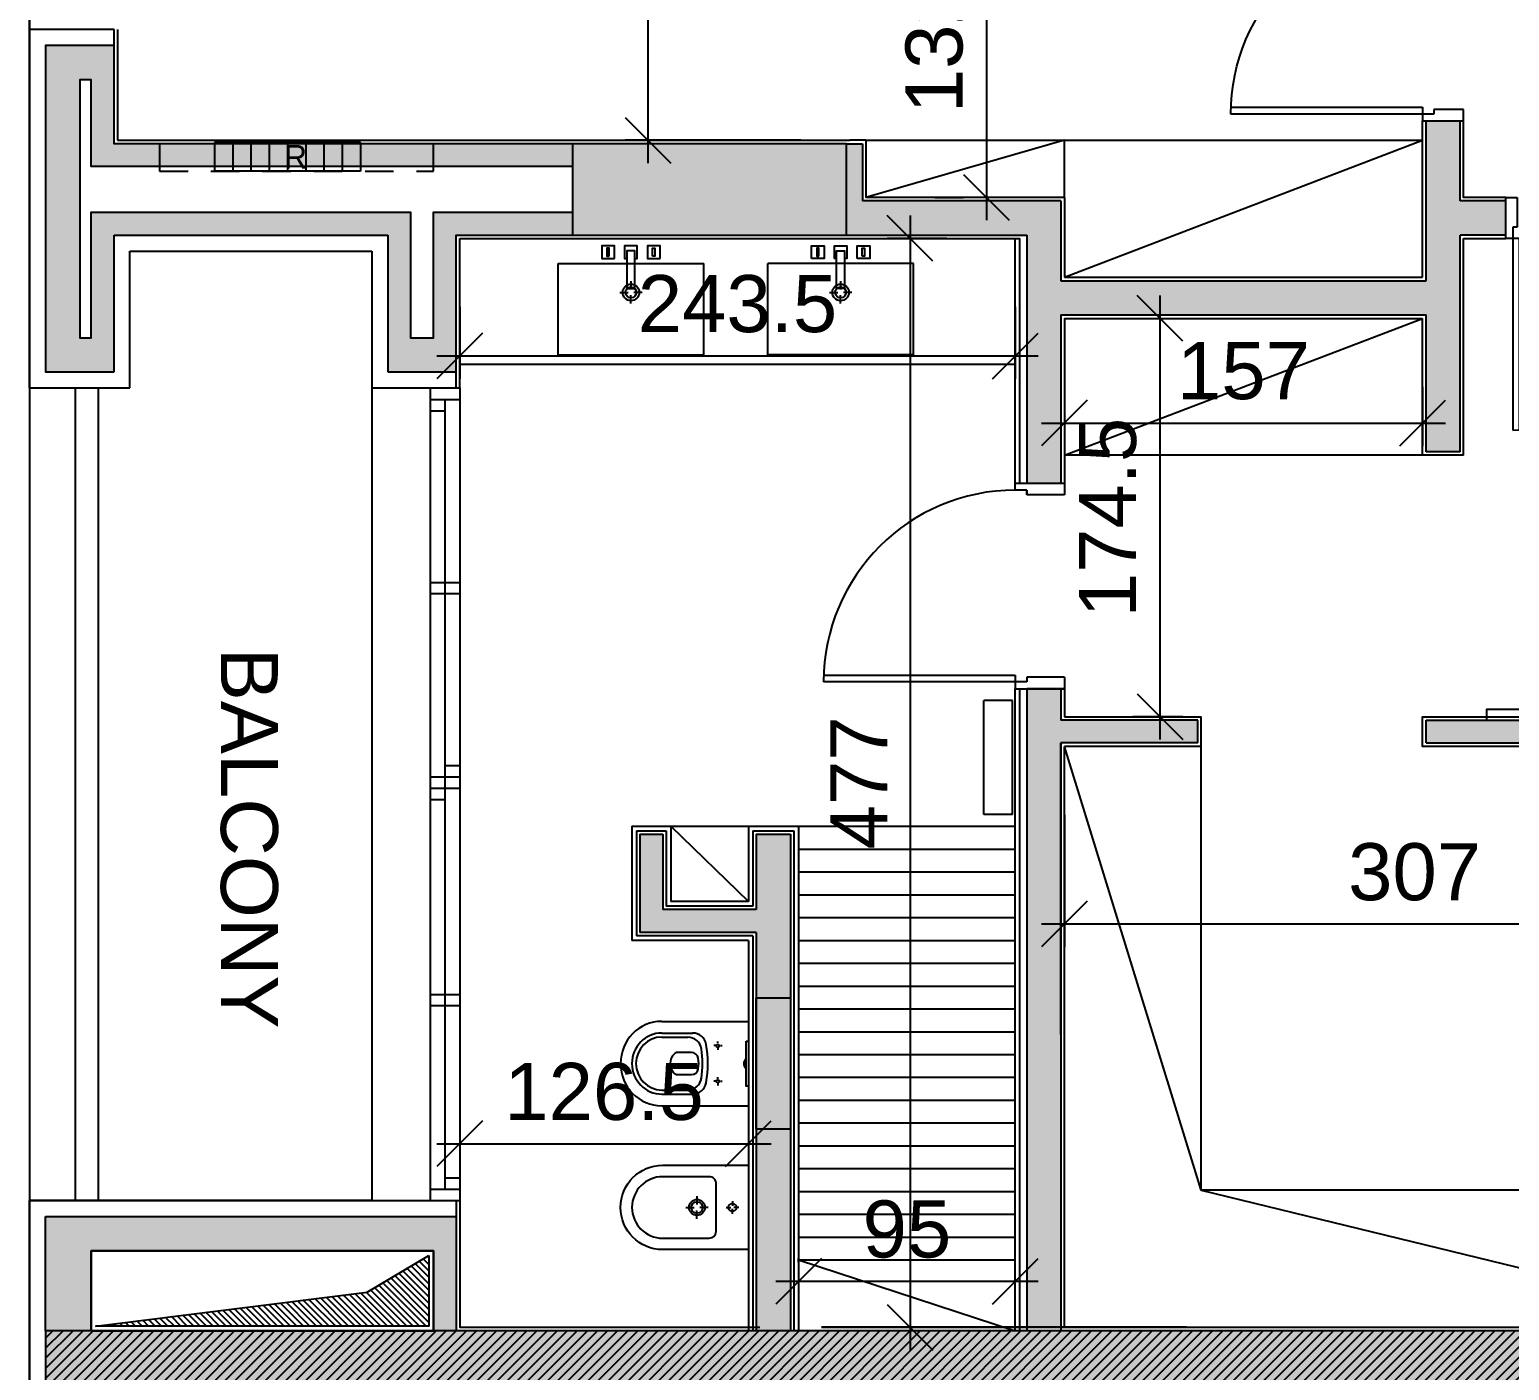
# Model space of a CAD drawing. Extents: x -1.7 to 43, y -165.8 to -101.1.
# Drawn here: x 26.64 to 33.12, y -139.58 to -133.71 of the extents above; entities that cross this region are included whole.
import ezdxf
from ezdxf.enums import TextEntityAlignment as Align

# ---------------------------------------------------------------- set-up
doc = ezdxf.new("R2010")
doc.units = 0
doc.header["$MEASUREMENT"] = 0
doc.header["$PDMODE"] = 35
doc.header["$PDSIZE"] = 0.3
doc.linetypes.add('HIDDEN2', pattern=[0.1875, 0.125, -0.0625])
doc.layers.get('0').update_dxf_attribs({"linetype": 'CONTINUOUS'})
doc.layers.get('DEFPOINTS').update_dxf_attribs({"linetype": 'CONTINUOUS'})
for name, color, linetype in [('04', 4, 'CONTINUOUS'), ('60%', 7, 'CONTINUOUS'), ('A-ALU', 9, 'CONTINUOUS'), ('A-BALUST', 1, 'CONTINUOUS'), ('A-DOORS', 1, 'CONTINUOUS'), ('A-HATCH-CONC', 8, 'CONTINUOUS'), ('A-NOMENCLATURE', 3, 'CONTINUOUS'), ('A-PLASTER', 8, 'CONTINUOUS'), ('A-PORTE', 1, 'CONTINUOUS'), ('A-PROJECTION', 9, 'CONTINUOUS'), ('A-RADIATEUR HIDDEN', 4, 'HIDDEN2'), ('a-revetement', 1, 'CONTINUOUS'), ('A-SECT-TILE', 12, 'CONTINUOUS'), ('a-shaft', 251, 'CONTINUOUS'), ('A-WALL', 4, 'CONTINUOUS'), ('areaexe', 2, 'CONTINUOUS'), ('FURNITURE', 2, 'CONTINUOUS'), ('HATCH', 8, 'CONTINUOUS'), ('S-2ND-3RD-4-5-6TH$0$A-SHAFT 2-3-4-5-6', 8, 'CONTINUOUS'), ('S-2ND-3RD-4-5-6TH$0$A-STR 2-3-4-5-6', 2, 'CONTINUOUS')]:
    doc.layers.add(name, color=color, linetype=linetype)
doc.styles.add('A100-STEXT', font='ARIAL.TTF', dxfattribs={"height": 0.25})
doc.dimstyles.new('A100-DIM', dxfattribs={"dimtxt": 0.25, "dimasz": 0.2, "dimexe": 0.1, "dimexo": 0.3, "dimgap": 0.1, "dimtad": 1, "dimlfac": 100, "dimrnd": 0.5, "dimdsep": 46, "dimtxsty": 'A100-STEXT', "dimblk1": 'OBLIQUE', "dimblk2": 'OBLIQUE', "dimsah": 1, "dimcen": -0.05, "dimdle": 0.1, "dimclrd": 15, "dimclre": 15, "dimclrt": 256, "dimadec": 0, "dimazin": 0, "dimtfac": 0.28, "dimtix": 1, "dimtmove": 2, "dimatfit": 3, "dimldrblk": 'OBLIQUE', "dimfxl": 0, "dimtolj": 1, "dimarcsym": 0})

# ---------------------------------------------------------------- blocks, each defined once
blk = doc.blocks.new('P90E18D')
at = {"layer": 'A-PORTE'}
for p, q in [((0, 0), (0.05, 0)), ((0, -0.18), (0, 0)), ((0.05, 0), (0.05, -0.13)), ((0.9, 0), (0.85, 0)), ((0.85, 0), (0.85, -0.13)), ((0.9, -0.18), (0.9, 0)), ((0.03, -0.18), (0, -0.18)), ((0.06, -0.18), (0.02, -0.18)), ((0.05, -0.13), (0.03, -0.13)), ((0.03, -0.13), (0.03, -0.18)), ((0.03, -0.18), (0.03, -1.02)), ((0.06, -1.02), (0.06, -0.18)), ((0.85, -0.13), (0.87, -0.13)), ((0.87, -0.13), (0.87, -0.18)), ((0.87, -0.18), (0.9, -0.18))]:
    blk.add_line(p, q, dxfattribs=at)
blk.add_arc((0.03, -0.18), 0.84, 270, 360, dxfattribs=at)
blk = doc.blocks.new('_OBLIQUE')
at = {"color": 0, "linetype": 'ByBlock'}
blk.add_line((-0.5, -0.5), (0.5, 0.5), dxfattribs=at)
blk = doc.blocks.new('*D188')
at = {"layer": '60%', "color": 15, "lineweight": -2}
for p, q in [((31.1734, -137.1501), (31.1734, -137.7288)), ((34.2434, -137.1501), (34.2434, -137.7288)), ((34.3434, -137.6288), (31.0734, -137.6288))]:
    blk.add_line(p, q, dxfattribs=at)
at = {"layer": 'DEFPOINTS', "color": 0}
for p in [(31.1734, -136.8501), (34.2434, -136.8501), (31.1734, -137.6288)]:
    blk.add_point(p, dxfattribs=at)
at = {"layer": '60%', "color": 15, "lineweight": -2, "xscale": 0.2, "yscale": 0.2, "zscale": 0.2}
for p, rotation in [((31.1734, -137.6288), 179.9999999990579), ((34.2434, -137.6288), 359.999999999058)]:
    blk.add_blockref('_OBLIQUE', p, dxfattribs=dict(at, rotation=rotation))
at = {"layer": '60%', "insert": (32.7084, -137.4011), "char_height": 0.25, "attachment_point": 5, "style": 'A100-STEXT'}
blk.add_mtext('\\A1;307', dxfattribs=at)
blk = doc.blocks.new('*D189')
at = {"layer": '60%', "color": 15, "lineweight": -2}
for p, q in [((31.1734, -135.2751), (31.1734, -135.5337)), ((32.7434, -135.2751), (32.7434, -135.5337)), ((31.0734, -135.4337), (32.8434, -135.4337))]:
    blk.add_line(p, q, dxfattribs=at)
at = {"layer": 'DEFPOINTS', "color": 0}
for p in [(31.1734, -134.9751), (32.7434, -134.9751), (32.7434, -135.4337)]:
    blk.add_point(p, dxfattribs=at)
at = {"layer": '60%', "color": 15, "lineweight": -2, "xscale": 0.2, "yscale": 0.2, "zscale": 0.2, "rotation": 180}
blk.add_blockref('_OBLIQUE', (31.1734, -135.4337), dxfattribs=at)
at = {"layer": '60%', "color": 15, "lineweight": -2, "xscale": 0.2, "yscale": 0.2, "zscale": 0.2}
blk.add_blockref('_OBLIQUE', (32.7434, -135.4337), dxfattribs=at)
at = {"layer": '60%', "insert": (31.9584, -135.206), "char_height": 0.25, "attachment_point": 5, "style": 'A100-STEXT'}
blk.add_mtext('\\A1;157', dxfattribs=at)
blk = doc.blocks.new('*D190')
at = {"layer": '60%', "color": 15, "lineweight": -2}
for p, q in [((31.592, -134.8751), (31.592, -136.8201)), ((31.4734, -134.9751), (31.692, -134.9751)), ((31.4734, -136.7201), (31.692, -136.7201))]:
    blk.add_line(p, q, dxfattribs=at)
at = {"layer": 'DEFPOINTS', "color": 0}
for p in [(31.1734, -134.9751), (31.1734, -136.7201), (31.592, -136.7201)]:
    blk.add_point(p, dxfattribs=at)
at = {"layer": '60%', "color": 15, "lineweight": -2, "xscale": 0.2, "yscale": 0.2, "zscale": 0.2}
for p, rotation in [((31.592, -134.9751), 90), ((31.592, -136.7201), 270)]:
    blk.add_blockref('_OBLIQUE', p, dxfattribs=dict(at, rotation=rotation))
at = {"layer": '60%', "insert": (31.3643, -135.8476), "char_height": 0.25, "attachment_point": 5, "rotation": 90, "style": 'A100-STEXT'}
blk.add_mtext('\\A1;174.5', dxfattribs=at)
blk = doc.blocks.new('*D191')
at = {"layer": '60%', "color": 15, "lineweight": -2}
for p, q in [((28.5234, -134.9251), (28.5234, -135.24)), ((30.9584, -134.9251), (30.9584, -135.24)), ((28.4234, -135.14), (31.0584, -135.14))]:
    blk.add_line(p, q, dxfattribs=at)
at = {"layer": 'DEFPOINTS', "color": 0}
for p in [(28.5234, -134.6251), (30.9584, -134.6251), (30.9584, -135.14)]:
    blk.add_point(p, dxfattribs=at)
at = {"layer": '60%', "color": 15, "lineweight": -2, "xscale": 0.2, "yscale": 0.2, "zscale": 0.2, "rotation": 180}
blk.add_blockref('_OBLIQUE', (28.5234, -135.14), dxfattribs=at)
at = {"layer": '60%', "color": 15, "lineweight": -2, "xscale": 0.2, "yscale": 0.2, "zscale": 0.2}
blk.add_blockref('_OBLIQUE', (30.9584, -135.14), dxfattribs=at)
at = {"layer": '60%', "insert": (29.7409, -134.9123), "char_height": 0.25, "attachment_point": 5, "style": 'A100-STEXT'}
blk.add_mtext('\\A1;243.5', dxfattribs=at)
blk = doc.blocks.new('*D192')
at = {"layer": '60%', "color": 15, "lineweight": -2}
for p, q in [((30.4971, -134.5251), (30.4971, -139.4951)), ((30.6584, -134.6251), (30.3971, -134.6251)), ((30.6584, -139.3951), (30.3971, -139.3951))]:
    blk.add_line(p, q, dxfattribs=at)
at = {"layer": 'DEFPOINTS', "color": 0}
for p in [(30.9584, -134.6251), (30.4971, -139.3951), (30.9584, -139.3951)]:
    blk.add_point(p, dxfattribs=at)
at = {"layer": '60%', "color": 15, "lineweight": -2, "xscale": 0.2, "yscale": 0.2, "zscale": 0.2}
for p, rotation in [((30.4971, -134.6251), 90), ((30.4971, -139.3951), 270)]:
    blk.add_blockref('_OBLIQUE', p, dxfattribs=dict(at, rotation=rotation))
at = {"layer": '60%', "insert": (30.2721, -137.0101), "char_height": 0.25, "attachment_point": 5, "rotation": 90, "style": 'A100-STEXT'}
blk.add_mtext('\\A1;477', dxfattribs=at)
blk = doc.blocks.new('*D193')
at = {"layer": '60%', "color": 15, "lineweight": -2}
for p, q in [((28.5234, -138.0489), (28.5234, -138.6913)), ((29.7884, -138.0489), (29.7884, -138.6913)), ((28.4234, -138.5913), (29.8884, -138.5913))]:
    blk.add_line(p, q, dxfattribs=at)
at = {"layer": 'DEFPOINTS', "color": 0}
for p in [(28.5234, -137.7489), (29.7884, -137.7489), (29.7884, -138.5913)]:
    blk.add_point(p, dxfattribs=at)
at = {"layer": '60%', "color": 15, "lineweight": -2, "xscale": 0.2, "yscale": 0.2, "zscale": 0.2, "rotation": 180}
blk.add_blockref('_OBLIQUE', (28.5234, -138.5913), dxfattribs=at)
at = {"layer": '60%', "color": 15, "lineweight": -2, "xscale": 0.2, "yscale": 0.2, "zscale": 0.2}
blk.add_blockref('_OBLIQUE', (29.7884, -138.5913), dxfattribs=at)
at = {"layer": '60%', "insert": (29.1559, -138.3636), "char_height": 0.25, "attachment_point": 5, "style": 'A100-STEXT'}
blk.add_mtext('\\A1;126.5', dxfattribs=at)
blk = doc.blocks.new('*D194')
at = {"layer": '60%', "color": 15, "lineweight": -2}
for p, q in [((30.0084, -139.1101), (30.0084, -139.0938)), ((30.9584, -139.1101), (30.9584, -139.0938)), ((29.9084, -139.1938), (31.0584, -139.1938))]:
    blk.add_line(p, q, dxfattribs=at)
at = {"layer": 'DEFPOINTS', "color": 0}
for p in [(30.9584, -139.1938), (30.0084, -139.4101), (30.9584, -139.4101)]:
    blk.add_point(p, dxfattribs=at)
at = {"layer": '60%', "color": 15, "lineweight": -2, "xscale": 0.2, "yscale": 0.2, "zscale": 0.2, "rotation": 180}
blk.add_blockref('_OBLIQUE', (30.0084, -139.1938), dxfattribs=at)
at = {"layer": '60%', "color": 15, "lineweight": -2, "xscale": 0.2, "yscale": 0.2, "zscale": 0.2}
blk.add_blockref('_OBLIQUE', (30.9584, -139.1938), dxfattribs=at)
at = {"layer": '60%', "insert": (30.4834, -138.9662), "char_height": 0.25, "attachment_point": 5, "style": 'A100-STEXT'}
blk.add_mtext('\\A1;95', dxfattribs=at)
blk = doc.blocks.new('*D199')
at = {"layer": '60%', "color": 15, "lineweight": -2}
for p, q in [((29.3485, -130.9101), (29.3485, -134.2951)), ((30.0184, -131.0101), (29.2485, -131.0101)), ((30.0184, -134.1951), (29.2485, -134.1951))]:
    blk.add_line(p, q, dxfattribs=at)
at = {"layer": 'DEFPOINTS', "color": 0}
for p in [(30.3184, -131.0101), (29.3485, -134.1951), (30.3184, -134.1951)]:
    blk.add_point(p, dxfattribs=at)
at = {"layer": '60%', "color": 15, "lineweight": -2, "xscale": 0.2, "yscale": 0.2, "zscale": 0.2}
for p, rotation in [((29.3485, -131.0101), 90), ((29.3485, -134.1951), 270)]:
    blk.add_blockref('_OBLIQUE', p, dxfattribs=dict(at, rotation=rotation))
at = {"layer": '60%', "insert": (29.1208, -132.6026), "char_height": 0.25, "attachment_point": 5, "rotation": 90, "style": 'A100-STEXT'}
blk.add_mtext('\\A1;318.5', dxfattribs=at)
blk = doc.blocks.new('*D202')
at = {"layer": '60%', "color": 15, "lineweight": -2}
for p, q in [((33.9604, -130.4951), (33.9604, -134.5451)), ((33.2234, -130.5951), (34.0604, -130.5951)), ((33.2234, -134.4451), (34.0604, -134.4451))]:
    blk.add_line(p, q, dxfattribs=at)
at = {"layer": 'DEFPOINTS', "color": 0}
for p in [(32.9234, -130.5951), (32.9234, -134.4451), (33.9604, -134.4451)]:
    blk.add_point(p, dxfattribs=at)
at = {"layer": '60%', "color": 15, "lineweight": -2, "xscale": 0.2, "yscale": 0.2, "zscale": 0.2}
for p, rotation in [((33.9604, -130.5951), 90), ((33.9604, -134.4451), 270)]:
    blk.add_blockref('_OBLIQUE', p, dxfattribs=dict(at, rotation=rotation))
at = {"layer": '60%', "insert": (33.7327, -132.5201), "char_height": 0.25, "attachment_point": 5, "rotation": 90, "style": 'A100-STEXT'}
blk.add_mtext('\\A1;385', dxfattribs=at)
blk = doc.blocks.new('*D217')
at = {"layer": '60%', "color": 15, "lineweight": -2}
for p, q in [((30.8316, -133.0251), (30.8316, -134.5451)), ((30.6064, -133.1251), (30.7316, -133.1251)), ((30.6064, -134.4451), (30.7316, -134.4451))]:
    blk.add_line(p, q, dxfattribs=at)
at = {"layer": 'DEFPOINTS', "color": 0}
for p in [(30.9064, -133.1251), (30.8316, -134.4451), (30.9064, -134.4451)]:
    blk.add_point(p, dxfattribs=at)
at = {"layer": '60%', "color": 15, "lineweight": -2, "xscale": 0.2, "yscale": 0.2, "zscale": 0.2}
for p, rotation in [((30.8316, -133.1251), 90), ((30.8316, -134.4451), 270)]:
    blk.add_blockref('_OBLIQUE', p, dxfattribs=dict(at, rotation=rotation))
at = {"layer": '60%', "insert": (30.6038, -133.7851), "char_height": 0.25, "attachment_point": 5, "rotation": 90, "style": 'A100-STEXT'}
blk.add_mtext('\\A1;132', dxfattribs=at)

msp = doc.modelspace()

# ---------------------------------------------------------------- hatches: boundary and pattern name
at = {"layer": 'A-HATCH-CONC'}
msp.add_hatch(color=256, dxfattribs=at).paths.add_polyline_path([(30.21837, -134.21014), (29.01837, -134.21014), (29.01837, -134.61014), (30.21837, -134.61014)])
h = msp.add_hatch(dxfattribs=at)
h.set_pattern_fill('ANSI31', color=256, scale=0.25, style=0)
h.set_pattern_definition([(45, (6e-11, -162.350143), (-0.022097087, 0.022097087), [])])
h.paths.add_polyline_path([(41.83837, -139.41014), (26.70837, -139.41014), (26.70837, -139.74014), (28.46837, -139.74014), (28.46837, -139.81014), (41.83837, -139.81014)])
h = msp.add_hatch(dxfattribs=at)
h.set_pattern_fill('ANSI31', color=256, scale=0.25, style=0)
h.set_pattern_definition([(45, (6e-11, -162.350143), (-0.022097087, 0.022097087), [])])
h.paths.add_polyline_path([(41.83837, -139.41014), (26.70837, -139.41014), (26.70837, -139.74014), (28.46837, -139.74014), (28.46837, -139.81014), (41.83837, -139.81014)])
at = {"layer": 'a-shaft'}
h = msp.add_hatch(dxfattribs=at)
h.set_pattern_fill('_USER,_O', color=256, scale=0.02, angle=315, pattern_type=0)
h.set_pattern_definition([(315, (1e-10, -162.350143), (0.014142136, 0.014142136), [])])
h.paths.add_polyline_path([(28.38837, -139.08014), (28.38837, -139.39014), (26.92837, -139.39014), (28.11721, -139.24094)])
at = {"layer": 'HATCH'}
h = msp.add_hatch(color=256, dxfattribs=at)
h.paths.add_polyline_path([(28.40837, -134.21014), (27.20837, -134.21014), (27.20837, -134.31014), (28.40837, -134.31014)], flags=17)
h.paths.add_polyline_path([(29.01837, -134.21014), (28.40837, -134.21014), (28.40837, -134.31014), (29.01837, -134.31014)], flags=17)
h.paths.add_polyline_path([(28.50837, -134.61014), (29.01837, -134.61014), (29.01837, -134.51014), (28.40837, -134.51014), (28.40837, -135.06014), (28.30837, -135.06014), (28.30837, -134.51014), (26.90837, -134.51014), (26.90837, -135.06014), (26.85837, -135.06014), (26.85837, -133.93014), (26.90837, -133.93014), (26.90837, -134.31014), (27.20837, -134.31014), (27.20837, -134.21014), (27.00837, -134.21014), (27.00837, -133.78014), (26.70837, -133.78014), (26.70837, -135.21014), (27.00837, -135.21014), (27.00837, -134.61014), (28.20837, -134.61014), (28.20837, -135.21014), (28.50837, -135.21014)])
h.paths.add_polyline_path([(27.72852, -134.34523), (27.84926, -134.34523), (27.84926, -134.18999), (27.72852, -134.18999)], flags=25)
h = msp.add_hatch(color=256, dxfattribs=at)
h.paths.add_polyline_path([(30.28837, -134.46014), (30.28837, -134.21014), (30.21837, -134.21014), (30.21837, -134.46014)])
h.paths.add_polyline_path([(32.90837, -135.56014), (32.90837, -134.61014), (33.10837, -134.61014), (33.10837, -134.46014), (32.90837, -134.46014), (32.90837, -134.11014), (32.75837, -134.11014), (32.75837, -134.81014), (31.15837, -134.81014), (31.15837, -134.46014), (30.21837, -134.46014), (30.21837, -134.61014), (31.00837, -134.61014), (31.00837, -135.69764), (31.15837, -135.69764), (31.15837, -134.96014), (32.75837, -134.96014), (32.75837, -135.56014)])
for points in [[(31.75837, -136.83514), (31.75837, -136.73514), (31.15837, -136.73514), (31.15837, -136.59764), (31.00837, -136.59764), (31.00837, -139.39514), (31.15837, -139.39514), (31.15837, -136.83514)], [(34.25837, -136.83514), (34.25837, -139.41014), (34.35837, -139.41014), (34.35837, -136.73514), (32.75837, -136.73514), (32.75837, -136.83514)], [(29.82337, -137.66514), (29.82337, -137.56514), (29.41337, -137.56514), (29.41337, -137.23514), (29.31337, -137.23514), (29.31337, -137.66514)], [(28.50837, -138.91014), (26.70837, -138.91014), (26.70837, -139.41014), (26.90837, -139.41014), (26.90837, -139.06014), (28.40837, -139.06014), (28.40837, -139.41014), (28.50837, -139.41014)], [(41.83837, -139.41014), (26.70837, -139.41014), (26.70837, -139.74014), (28.46837, -139.74014), (28.46837, -139.81014), (41.83837, -139.81014)]]:
    msp.add_hatch(color=256, dxfattribs=at).paths.add_polyline_path(points)
h = msp.add_hatch(color=256, dxfattribs=at)
h.paths.add_polyline_path([(29.97337, -137.95237), (29.97337, -137.23514), (29.82337, -137.23514), (29.82337, -137.56514), (29.41337, -137.56514), (29.41337, -137.23514), (29.31337, -137.23514), (29.31337, -137.66514), (29.82337, -137.66514), (29.82337, -137.95237)])
h.paths.add_polyline_path([(29.97337, -138.52737), (29.97337, -137.95237), (29.82337, -137.95237), (29.82337, -138.52737)])
h.paths.add_polyline_path([(29.97337, -139.41014), (29.97337, -138.52737), (29.82337, -138.52737), (29.82337, -139.41014)])
h.paths.add_polyline_path([(29.93689, -137.77982), (29.93689, -137.89982), (29.86939, -137.89982), (29.86939, -137.77982)], flags=24)

# ---------------------------------------------------------------- linework, layer by layer
at = {"layer": '04'}
for p, q in [((28.08837, -134.20514), (27.44837, -134.20514)), ((27.44837, -134.20514), (27.44837, -134.33014)), ((27.52837, -134.20514), (27.52837, -134.33014)), ((27.60837, -134.20514), (27.60837, -134.33014)), ((27.68837, -134.20514), (27.68837, -134.33014)), ((27.76837, -134.20514), (27.76837, -134.33014)), ((27.84837, -134.20514), (27.84837, -134.33014)), ((27.92837, -134.20514), (27.92837, -134.33014)), ((28.00837, -134.20514), (28.00837, -134.33014)), ((28.08837, -134.20514), (28.08837, -134.33014)), ((28.08837, -134.33014), (27.44837, -134.33014))]:
    msp.add_line(p, q, dxfattribs=at)
at = {"layer": '04', "ltscale": 0.5}
for p, q in [((30.82109, -137.14889), (30.82109, -136.64889)), ((30.94609, -136.64889), (30.82109, -136.64889)), ((30.94609, -137.14889), (30.94609, -136.64889)), ((30.94609, -137.14889), (30.82109, -137.14889))]:
    msp.add_line(p, q, dxfattribs=at)
at = {"layer": 'A-ALU'}
for p, q in [((28.39337, -135.28014), (28.39337, -138.84014)), ((28.39337, -135.28014), (28.52337, -135.28014)), ((28.52337, -135.28014), (28.52337, -138.84014)), ((28.39337, -135.33014), (28.52337, -135.33014)), ((28.45837, -135.33014), (28.45837, -138.79014)), ((28.39337, -135.38014), (28.45837, -135.38014)), ((28.39337, -136.13264), (28.52337, -136.13264)), ((28.52337, -136.18264), (28.39337, -136.18264)), ((28.52337, -136.93514), (28.45837, -136.93514)), ((28.52337, -136.98514), (28.39337, -136.98514)), ((28.52337, -137.03514), (28.39337, -137.03514)), ((28.45837, -137.08514), (28.39337, -137.08514)), ((28.39337, -137.93764), (28.52337, -137.93764)), ((28.52337, -137.98764), (28.39337, -137.98764)), ((28.45837, -138.74014), (28.52337, -138.74014)), ((28.39337, -138.79014), (28.52337, -138.79014)), ((28.39337, -138.84014), (28.52337, -138.84014))]:
    msp.add_line(p, q, dxfattribs=at)
at = {"layer": 'A-BALUST'}
for p, q in [((26.83837, -135.28014), (26.83837, -138.84014)), ((26.93837, -135.28014), (26.93837, -138.84014))]:
    msp.add_line(p, q, dxfattribs=at)
at = {"layer": 'A-PLASTER'}
for p, q in [((27.02337, -133.71014), (27.02337, -134.19514)), ((32.74337, -134.79514), (32.74337, -134.11014)), ((32.74337, -134.79514), (32.74337, -134.11014)), ((27.02337, -134.19514), (30.23337, -134.19514)), ((30.30337, -134.19514), (30.23337, -134.19514)), ((30.30337, -134.19514), (30.30337, -134.44514)), ((31.17337, -134.44514), (30.30337, -134.44514)), ((28.52337, -135.28014), (28.52337, -134.62514)), ((28.52337, -134.62514), (30.20337, -134.62514)), ((30.20337, -134.62514), (30.97837, -134.62514)), ((32.92337, -135.57514), (32.92337, -134.62514)), ((32.92337, -134.62514), (33.10837, -134.62514)), ((32.92337, -135.57514), (32.92337, -134.62514)), ((32.92337, -134.62514), (33.10837, -134.62514)), ((31.17337, -134.79514), (32.74337, -134.79514)), ((31.17337, -134.97514), (32.74337, -134.97514)), ((31.23837, -134.97514), (32.74337, -134.97514)), ((32.74337, -135.57514), (32.74337, -134.97514)), ((32.74337, -135.57514), (32.74337, -134.97514)), ((28.50837, -135.28014), (28.52337, -135.28014)), ((32.92337, -135.57514), (32.74337, -135.57514)), ((32.92337, -135.57514), (32.74337, -135.57514)), ((31.17337, -136.72014), (31.77337, -136.72014)), ((31.77337, -136.85014), (31.77337, -136.72014)), ((31.77337, -136.85014), (31.17337, -136.85014))]:
    msp.add_line(p, q, dxfattribs=at)
for points in [[(33.10837, -134.44514), (32.92337, -134.44514), (32.92337, -134.11014)], [(33.10837, -134.44514), (32.92337, -134.44514), (32.92337, -134.11014)], [(31.17337, -134.44514), (31.17337, -134.79514)], [(31.17337, -134.97514), (31.17337, -135.74764)], [(31.17337, -136.54764), (31.17337, -136.72014)], [(34.24337, -139.39514), (34.24337, -136.85014), (32.74337, -136.85014), (32.74337, -136.72014), (34.37337, -136.72014), (34.37337, -139.41014)], [(31.17337, -139.39514), (31.17337, -136.85014)]]:
    msp.add_lwpolyline(points, dxfattribs=at)
at = {"layer": 'A-PORTE'}
for p, q in [((30.95837, -135.72764), (30.95837, -135.69764)), ((30.95837, -135.69764), (31.17337, -135.69764)), ((31.00837, -135.72764), (30.95837, -135.72764)), ((31.00837, -135.74764), (31.00837, -135.72764)), ((31.17337, -135.74764), (31.00837, -135.74764)), ((30.11837, -136.53764), (30.95837, -136.53764)), ((30.95837, -136.56764), (30.11837, -136.56764)), ((30.95837, -136.53764), (30.95837, -136.57764)), ((30.95837, -136.56764), (30.95837, -136.59764)), ((31.00837, -136.56764), (30.95837, -136.56764)), ((31.17337, -136.54764), (31.00837, -136.54764)), ((31.00837, -136.54764), (31.00837, -136.56764)), ((30.95837, -136.59764), (31.17337, -136.59764))]:
    msp.add_line(p, q, dxfattribs=at)
msp.add_arc((30.95837, -136.56764), 0.84, 90, 180, dxfattribs=at)
at = {"layer": 'A-PROJECTION'}
for p, q in [((26.63837, -133.71014), (26.63837, -131.51014)), ((26.63837, -135.28014), (26.63837, -138.84014)), ((26.93837, -135.28014), (26.93837, -138.84014)), ((26.93837, -135.28014), (26.93837, -138.84014))]:
    msp.add_line(p, q, dxfattribs=at)
at = {"layer": 'A-RADIATEUR HIDDEN'}
msp.add_lwpolyline([(27.20837, -134.21014), (27.20837, -134.33014), (28.40837, -134.33014), (28.40837, -134.21014)], dxfattribs=at)
at = {"layer": 'a-revetement'}
for p, q in [((27.00837, -133.71014), (26.63837, -133.71014)), ((26.63837, -135.28014), (26.63837, -133.71014)), ((27.00837, -133.78014), (27.00837, -133.71014)), ((27.07837, -134.68014), (28.13837, -134.68014)), ((27.07837, -135.28014), (27.07837, -134.68014)), ((28.13837, -134.68014), (28.13837, -135.28014)), ((28.50837, -135.28014), (28.50837, -135.21014)), ((26.63837, -135.28014), (27.07837, -135.28014)), ((28.13837, -135.28014), (28.50837, -135.28014)), ((26.63837, -138.84014), (28.50837, -138.84014)), ((26.63837, -139.81014), (26.63837, -138.84014)), ((26.63837, -139.81014), (26.63837, -138.84014)), ((28.50837, -138.84014), (28.50837, -138.91014)), ((28.52337, -138.84014), (28.52337, -139.39514))]:
    msp.add_line(p, q, dxfattribs=at)
at = {"layer": 'A-SECT-TILE'}
for p, q in [((30.95837, -135.69764), (30.95837, -134.62514)), ((30.97837, -135.69764), (30.97837, -134.62514)), ((30.95837, -139.41014), (30.95837, -136.59764)), ((30.97837, -139.41014), (30.97837, -136.59764)), ((29.27837, -137.20014), (29.27837, -137.70014)), ((29.27837, -137.20014), (29.27837, -137.70014)), ((29.27837, -137.20014), (29.44837, -137.20014)), ((29.29837, -137.22014), (29.29837, -137.68014)), ((29.29837, -137.22014), (29.42837, -137.22014)), ((29.42837, -137.22014), (29.42837, -137.55014)), ((29.44837, -137.20014), (29.44837, -137.53014)), ((29.78837, -137.20014), (29.78837, -137.53014)), ((29.78837, -137.20014), (30.00837, -137.20014)), ((29.80837, -137.22014), (29.80837, -137.55014)), ((29.80837, -137.22014), (29.98837, -137.22014)), ((29.98837, -137.22014), (29.98837, -139.41014)), ((30.00837, -137.20014), (30.00837, -139.41014)), ((29.80837, -137.48014), (29.80837, -137.55014)), ((29.80837, -137.55014), (29.42837, -137.55014)), ((29.78837, -137.53014), (29.44837, -137.53014)), ((29.78837, -137.50014), (29.78837, -137.53014)), ((29.80837, -137.68014), (29.29837, -137.68014)), ((29.80837, -137.68014), (29.80837, -139.41014)), ((29.78837, -137.70014), (29.27837, -137.70014)), ((29.78837, -137.70014), (29.78837, -139.41014))]:
    msp.add_line(p, q, dxfattribs=at)
for points in [[(28.52337, -138.84014), (28.52337, -139.39514), (29.83837, -139.39514)], [(31.70837, -139.39514), (30.10837, -139.39514)], [(30.10837, -139.39514), (34.24337, -139.39514)]]:
    msp.add_lwpolyline(points, dxfattribs=at)
at = {"layer": 'a-shaft'}
msp.add_lwpolyline([(28.38837, -139.08014), (28.38837, -139.39014), (26.92837, -139.39014), (28.11721, -139.24094), (28.38837, -139.08014)], dxfattribs=at)
at = {"layer": 'A-WALL'}
for p, q in [((32.75837, -134.11014), (32.90837, -134.11014)), ((32.75837, -134.81014), (32.75837, -134.11014)), ((32.75837, -134.81014), (32.75837, -134.11014)), ((32.90837, -134.46014), (32.90837, -134.11014)), ((32.90837, -134.46014), (32.90837, -134.11014)), ((30.21837, -134.21014), (30.28837, -134.21014)), ((30.28837, -134.21014), (30.28837, -134.46014)), ((31.15837, -134.46014), (30.28837, -134.46014)), ((31.15837, -134.46014), (31.15837, -134.81014)), ((33.10837, -134.46014), (32.90837, -134.46014)), ((33.10837, -134.46014), (32.90837, -134.46014)), ((33.10837, -134.61014), (33.10837, -134.46014)), ((27.00837, -134.61014), (28.20837, -134.61014)), ((27.00837, -135.21014), (27.00837, -134.61014)), ((28.20837, -134.61014), (28.20837, -135.21014)), ((30.21837, -134.61014), (31.00837, -134.61014)), ((31.00837, -134.61014), (31.00837, -135.69764)), ((32.90837, -135.56014), (32.90837, -134.61014)), ((33.10837, -134.61014), (32.90837, -134.61014)), ((32.90837, -135.56014), (32.90837, -134.61014)), ((33.10837, -134.61014), (32.90837, -134.61014)), ((31.15837, -134.81014), (32.75837, -134.81014)), ((31.15837, -134.96014), (32.75837, -134.96014)), ((31.15837, -134.96014), (31.15837, -135.69764)), ((31.22337, -134.96014), (32.75837, -134.96014)), ((32.75837, -135.56014), (32.75837, -134.96014)), ((32.75837, -135.56014), (32.75837, -134.96014)), ((32.90837, -135.56014), (32.75837, -135.56014)), ((32.90837, -135.56014), (32.75837, -135.56014)), ((31.00837, -135.72764), (31.00837, -135.74764)), ((31.00837, -136.59764), (31.00837, -139.41014)), ((31.17337, -136.59764), (31.00837, -136.59764)), ((31.15837, -136.59764), (31.15837, -136.73514)), ((31.75837, -136.73514), (31.15837, -136.73514)), ((31.75837, -136.83514), (31.75837, -136.73514)), ((32.75837, -136.83514), (32.75837, -136.73514)), ((32.75837, -136.73514), (34.35837, -136.73514)), ((31.15837, -138.11191), (31.15837, -136.83514)), ((31.15837, -136.83514), (31.15837, -139.41014)), ((31.75837, -136.83514), (31.15837, -136.83514)), ((32.75837, -136.83514), (34.25837, -136.83514)), ((29.31337, -137.23514), (29.31337, -137.66514)), ((29.31337, -137.23514), (29.41337, -137.23514)), ((29.41337, -137.23514), (29.41337, -137.56514)), ((29.82337, -137.23514), (29.82337, -137.56514)), ((29.82337, -137.23514), (29.97337, -137.23514)), ((29.97337, -137.23514), (29.97337, -139.41014)), ((29.82337, -137.46514), (29.82337, -137.56514)), ((29.82337, -137.56514), (29.41337, -137.56514)), ((29.82337, -137.66514), (29.31337, -137.66514)), ((29.82337, -137.66514), (29.82337, -139.41014)), ((26.70837, -139.41014), (26.70837, -138.91014)), ((26.70837, -138.91014), (28.50837, -138.91014)), ((26.70837, -139.41014), (26.70837, -138.91014)), ((28.50837, -138.91014), (28.50837, -139.41014)), ((26.90837, -139.06014), (28.40837, -139.06014)), ((26.90837, -139.41014), (26.90837, -139.06014)), ((26.90837, -139.41014), (26.90837, -139.06014)), ((28.40837, -139.06014), (28.40837, -139.41014))]:
    msp.add_line(p, q, dxfattribs=at)
for points in [[(29.01837, -134.21014), (27.00837, -134.21014), (27.00837, -133.78014), (26.70837, -133.78014), (26.70837, -135.21014), (27.00837, -135.21014)], [(29.01837, -134.31014), (26.90837, -134.31014), (26.90837, -133.93014), (26.85837, -133.93014), (26.85837, -135.06014), (26.90837, -135.06014), (26.90837, -134.51014), (28.30837, -134.51014), (28.30837, -135.06014), (28.40837, -135.06014), (28.40837, -134.51014), (29.01837, -134.51014)], [(31.15837, -134.46014), (31.15837, -134.81014)], [(28.20837, -135.21014), (28.50837, -135.21014), (28.50837, -134.61014), (29.01837, -134.61014)], [(31.15837, -134.96014), (31.15837, -135.69764)], [(31.15837, -136.59764), (31.15837, -136.73514)]]:
    msp.add_lwpolyline(points, dxfattribs=at)
msp.add_lwpolyline([(41.83837, -139.41014), (26.70837, -139.41014), (26.70837, -139.74014), (28.46837, -139.74014), (28.46837, -139.81014), (41.83837, -139.81014)], close=True, dxfattribs=at)
at = {"layer": 'areaexe'}
for p, q in [((26.63837, -130.54014), (26.63837, -135.28014)), ((27.07837, -135.28014), (27.07837, -134.68014)), ((27.07837, -134.68014), (28.13837, -134.68014)), ((28.13837, -134.68014), (28.13837, -138.84014)), ((26.63837, -135.28014), (27.07837, -135.28014)), ((28.13837, -138.84014), (26.63837, -138.84014)), ((26.63837, -138.84014), (26.63837, -139.81014))]:
    msp.add_line(p, q, dxfattribs=at)
at = {"layer": 'FURNITURE', "color": 2}
for p, q in [((30.30337, -134.19514), (32.74337, -134.19514)), ((31.17337, -134.19514), (30.30337, -134.44514)), ((31.17337, -134.79514), (32.74337, -134.19514)), ((31.17337, -134.44514), (31.17337, -134.19514)), ((28.95456, -134.73502, 0), (29.59307, -134.73502, 0)), ((28.95456, -135.13502, 0), (28.95456, -134.73502, 0)), ((29.59307, -135.13502, 0), (29.59307, -134.73502, 0)), ((29.87367, -135.13502, 0), (29.87367, -134.73502, 0)), ((30.51217, -134.73502, 0), (29.87367, -134.73502, 0)), ((30.51217, -135.13502, 0), (30.51217, -134.73502, 0)), ((29.27381, -134.81276, 0), (29.27381, -134.84895, 0)), ((30.19292, -134.81276, 0), (30.19292, -134.84895, 0)), ((29.22513, -134.86144, 0), (29.26133, -134.86144, 0)), ((29.27381, -134.91012, 0), (29.27381, -134.87392, 0)), ((29.32249, -134.86144, 0), (29.2863, -134.86144, 0)), ((30.14424, -134.86144, 0), (30.18044, -134.86144, 0)), ((30.19292, -134.91012, 0), (30.19292, -134.87392, 0)), ((30.2416, -134.86144, 0), (30.20541, -134.86144, 0)), ((31.17337, -135.57514), (32.74337, -134.97514)), ((28.95456, -135.13502, 0), (29.59307, -135.13502, 0)), ((30.51217, -135.13502, 0), (29.87367, -135.13502, 0)), ((28.52337, -135.17514), (30.95837, -135.17514)), ((32.74337, -135.57514), (31.17337, -135.57514)), ((31.77337, -138.79514), (31.17337, -136.85014)), ((29.44837, -137.20014), (29.78837, -137.20014)), ((29.44837, -137.20014), (29.78837, -137.53014)), ((30.00837, -137.20014), (30.95837, -137.20014)), ((30.00837, -137.30014), (30.95837, -137.30014)), ((30.00837, -137.40014), (30.95837, -137.40014)), ((30.00837, -137.50014), (30.95837, -137.50014)), ((30.00837, -137.60014), (30.95837, -137.60014)), ((30.00837, -137.70014), (30.95837, -137.70014)), ((30.00837, -137.80014), (30.95837, -137.80014)), ((30.00837, -137.90014), (30.95837, -137.90014)), ((30.00837, -138.00014), (30.95837, -138.00014)), ((29.4093, -138.05487), (29.78837, -138.05487)), ((29.78837, -138.05487), (29.78837, -138.42487)), ((29.4093, -138.10605), (29.54423, -138.10605)), ((29.4093, -138.12394), (29.52308, -138.12394)), ((30.00837, -138.10014), (30.95837, -138.10014)), ((29.53916, -138.19111), (29.4778, -138.19111)), ((29.64401, -138.16112), (29.63703, -138.16112)), ((29.65501, -138.15012), (29.65501, -138.14314)), ((29.65501, -138.17338), (29.65501, -138.18036)), ((29.66601, -138.16112), (29.673, -138.16112)), ((30.00837, -138.20014), (30.95837, -138.20014)), ((29.4778, -138.28825), (29.53916, -138.28825)), ((29.64401, -138.31737), (29.63703, -138.31737)), ((29.65501, -138.30637), (29.65501, -138.29939)), ((29.65501, -138.32838), (29.65501, -138.33536)), ((29.66601, -138.31737), (29.673, -138.31737)), ((30.00837, -138.30014), (30.95837, -138.30014)), ((29.4093, -138.35581), (29.52308, -138.35581)), ((29.4093, -138.3737), (29.54423, -138.3737)), ((30.00837, -138.40014), (30.95837, -138.40014)), ((29.4093, -138.42487), (29.78837, -138.42487)), ((30.00837, -138.50014), (30.95837, -138.50014)), ((30.00837, -138.60014), (30.95837, -138.60014)), ((30.00837, -138.70014), (30.95837, -138.70014)), ((29.56337, -138.82065), (29.56337, -138.85709)), ((30.00837, -138.80014), (30.95837, -138.80014)), ((31.77337, -138.79514), (34.24337, -139.39514)), ((29.51387, -138.87014), (29.55031, -138.87014)), ((29.56337, -138.91964), (29.56337, -138.8832)), ((29.61287, -138.87014), (29.57643, -138.87014)), ((30.00837, -138.90014), (30.95837, -138.90014)), ((30.00837, -139.00014), (30.95837, -139.00014)), ((30.00837, -139.10014), (30.95837, -139.10014)), ((30.00837, -139.10014), (30.95837, -139.41014))]:
    msp.add_line(p, q, dxfattribs=at)
at = {"layer": 'FURNITURE', "color": 252, "linetype": 'HIDDEN2'}
for p, q in [((29.71837, -138.8425), (29.71837, -138.86349)), ((29.69072, -138.87014), (29.71171, -138.87014)), ((29.71837, -138.89779), (29.71837, -138.8768)), ((29.74601, -138.87014), (29.72503, -138.87014))]:
    msp.add_line(p, q, dxfattribs=at)
at = {"layer": 'FURNITURE', "color": 2, "elevation": 0}
for points in [[(29.20131, -134.71239), (29.20131, -134.65739), (29.14631, -134.65739), (29.14631, -134.71239)], [(29.17881, -134.70239), (29.17881, -134.66739), (29.16881, -134.66739), (29.16881, -134.70239)], [(29.29131, -134.84489), (29.29131, -134.67989), (29.25631, -134.67989), (29.25631, -134.84489)], [(29.40131, -134.71239), (29.40131, -134.65739), (29.34631, -134.65739), (29.34631, -134.71239)], [(29.36881, -134.70239), (29.36881, -134.66739), (29.37881, -134.66739), (29.37881, -134.70239)], [(30.06542, -134.71239), (30.06542, -134.65739), (30.12042, -134.65739), (30.12042, -134.71239)], [(30.09792, -134.70239), (30.09792, -134.66739), (30.08792, -134.66739), (30.08792, -134.70239)], [(30.17542, -134.84489), (30.17542, -134.67989), (30.21042, -134.67989), (30.21042, -134.84489)], [(30.26542, -134.71239), (30.26542, -134.65739), (30.32042, -134.65739), (30.32042, -134.71239)], [(30.28792, -134.70239), (30.28792, -134.66739), (30.29792, -134.66739), (30.29792, -134.70239)]]:
    msp.add_lwpolyline(points, close=True, dxfattribs=at)
for points in [[(29.29131, -134.71239), (29.30131, -134.71239), (29.30131, -134.65739), (29.24631, -134.65739), (29.24631, -134.71239), (29.25631, -134.71239)], [(30.17542, -134.71239), (30.16542, -134.71239), (30.16542, -134.65739), (30.22042, -134.65739), (30.22042, -134.71239), (30.21042, -134.71239)]]:
    msp.add_lwpolyline(points, dxfattribs=at)
at = {"layer": 'FURNITURE', "color": 2}
for points in [[(34.25837, -136.68862), (33.02337, -136.68862), (33.02337, -136.73514), (34.25837, -136.73514)], [(29.97337, -138.52737), (29.82337, -138.52737), (29.82337, -137.95237), (29.97337, -137.95237)], [(29.77837, -138.14137), (29.78837, -138.14137), (29.78837, -138.33837), (29.77837, -138.33837)]]:
    msp.add_lwpolyline(points, close=True, dxfattribs=at)
msp.add_lwpolyline([(33.64337, -136.85014), (33.64337, -138.79514), (31.77337, -138.79514), (31.77337, -136.85014)], dxfattribs=at)
for points in [[(29.4131, -139.05487, -1), (29.4131, -138.68541), (29.78837, -138.68541), (29.78837, -139.05487)], [(29.64731, -138.97487), (29.64732, -138.76541, 0.4142282), (29.61732, -138.73541), (29.4131, -138.73541, 1), (29.4131, -139.00487), (29.61731, -139.00487, 0.4141989)]]:
    msp.add_lwpolyline(points, format="xyb", close=True, dxfattribs=at)
for centre, radius in [((29.27381, -134.86144, 0), 0.03656), ((30.19292, -134.86144, 0), 0.03656), ((29.27381, -134.86144, 0), 0.02387), ((30.19292, -134.86144, 0), 0.02387), ((29.65501, -138.16237), 0.00653), ((29.65501, -138.31737), 0.00653), ((29.56337, -138.87014), 0.035), ((29.56337, -138.87014), 0.025)]:
    msp.add_circle(centre, radius, dxfattribs=at)
at = {"layer": 'FURNITURE', "color": 252, "linetype": 'HIDDEN2'}
msp.add_circle((29.71837, -138.87014), 0.0175, dxfattribs=at)
at = {"layer": 'FURNITURE', "color": 2}
for centre, radius, start, end in [((29.5048, -138.23968), 0.05931, 133.383398, 226.616602), ((29.4778, -138.21111), 0.02, 90, 133.383398), ((29.53916, -138.22111), 0.03, 10.297995, 90), ((29.53916, -138.25825), 0.03, 270, 349.702005), ((29.43696, -138.23968), 0.13387, 349.702005, 10.297995), ((29.79868, -138.23987), 0.03031, 132.075022, 227.924978), ((29.4778, -138.26825), 0.02, 226.616602, 270)]:
    msp.add_arc(centre, radius, start, end, dxfattribs=at)
for centre, major_axis, start_param, end_param in [((29.4093, -138.23987), (0, -0.185), 3.1415927, 6.2831853), ((29.4093, -138.23987), (0, -0.13382), 3.1415927, 6.2831853), ((29.4093, -138.23987), (0, -0.11594), 3.1415927, 6.2831853), ((29.52308, -138.18529), (0, -0.06135), 1.7210707, 3.1415927), ((29.54423, -138.1674), (0, -0.06135), 1.7617707, 3.1415927), ((29.1705, -138.23987), (0, -0.42598), 1.420522, 1.7210707), ((29.17762, -138.23987), (0, -0.44316), 1.3798219, 1.7617707), ((29.52308, -138.29446), (0, -0.06135), 0, 1.420522), ((29.54423, -138.31235), (0, 0.06135), 3.1415927, 4.5214146)]:
    msp.add_ellipse(centre, major_axis=major_axis, ratio=0.9779854, start_param=start_param, end_param=end_param, dxfattribs=at)
at = {"layer": 'S-2ND-3RD-4-5-6TH$0$A-SHAFT 2-3-4-5-6'}
msp.add_lwpolyline([(26.90837, -139.41014), (28.40837, -139.41014), (28.40837, -139.06014), (26.90837, -139.06014)], close=True, dxfattribs=at)
at = {"layer": 'S-2ND-3RD-4-5-6TH$0$A-STR 2-3-4-5-6'}
for points in [[(29.01837, -134.61014), (30.21837, -134.61014), (30.21837, -134.21014), (29.01837, -134.21014)], [(41.83837, -139.41014), (26.70837, -139.41014), (26.70837, -139.74014), (28.46837, -139.74014), (28.46837, -139.81014), (41.83837, -139.81014)], [(41.83837, -139.41014), (26.70837, -139.41014), (26.70837, -139.74014), (28.46837, -139.74014), (28.46837, -139.81014), (41.83837, -139.81014)]]:
    msp.add_lwpolyline(points, close=True, dxfattribs=at)

# ---------------------------------------------------------------- block references
at = {"layer": 'A-DOORS', "xscale": -1, "rotation": 270.0000000002117}
msp.add_blockref('P90E18D', (32.92337, -134.11014), dxfattribs=at)
at = {"layer": 'A-DOORS'}
msp.add_blockref('P90E18D', (33.10837, -134.44514), dxfattribs=at)

# ---------------------------------------------------------------- texts
at = {"layer": 'A-NOMENCLATURE', "style": 'A100-STEXT'}
msp.add_text('BALCONY', height=0.25, rotation=270, dxfattribs=at).set_placement((27.60182, -137.25214), align=Align.MIDDLE)
at = {"layer": 'A-RADIATEUR HIDDEN'}
msp.add_text('R', height=0.10349, dxfattribs=at).set_placement((27.75439, -134.31935))

# ---------------------------------------------------------------- dimensions: what is measured, and where the dimension line sits
at = {"layer": '60%'}
for p1, p2, distance, picture, middle in [((32.92337, -130.59514), (32.92337, -134.44514), 1.03703, '*D202', (33.73267, -132.52014)), ((30.31837, -131.01014), (30.31837, -134.19514), -0.96985, '*D199', (29.12079, -132.60264)), ((30.90642, -133.12514), (30.90642, -134.44514), -0.07485, '*D217', (30.60384, -133.78514)), ((30.95837, -134.62514), (30.95837, -139.39514), -0.46123, '*D192', (30.27214, -137.01014)), ((28.52337, -134.62514), (30.95837, -134.62514), -0.51484, '*D191', (29.74087, -134.91226)), ((31.17337, -134.97514), (31.17337, -136.72014), 0.41859, '*D190', (31.36432, -135.84764)), ((31.17337, -134.97514), (32.74337, -134.97514), -0.45851, '*D189', (31.95837, -135.20601)), ((34.24337, -136.85014), (31.17337, -136.85014), 0.77864, '*D188', (32.70837, -137.40105)), ((28.52337, -137.74886), (29.78837, -137.74886), -0.84239, '*D193', (29.15587, -138.36361)), ((30.00837, -139.41014), (30.95837, -139.41014), 0.21633, '*D194', (30.48337, -138.96617))]:
    dim = msp.add_aligned_dim(p1=p1, p2=p2, distance=distance, dimstyle='A100-DIM', dxfattribs=at)
    dim.commit()
    dim.dimension.update_dxf_attribs({"geometry": picture, "text_midpoint": middle})

doc.saveas('drawing.dxf')
